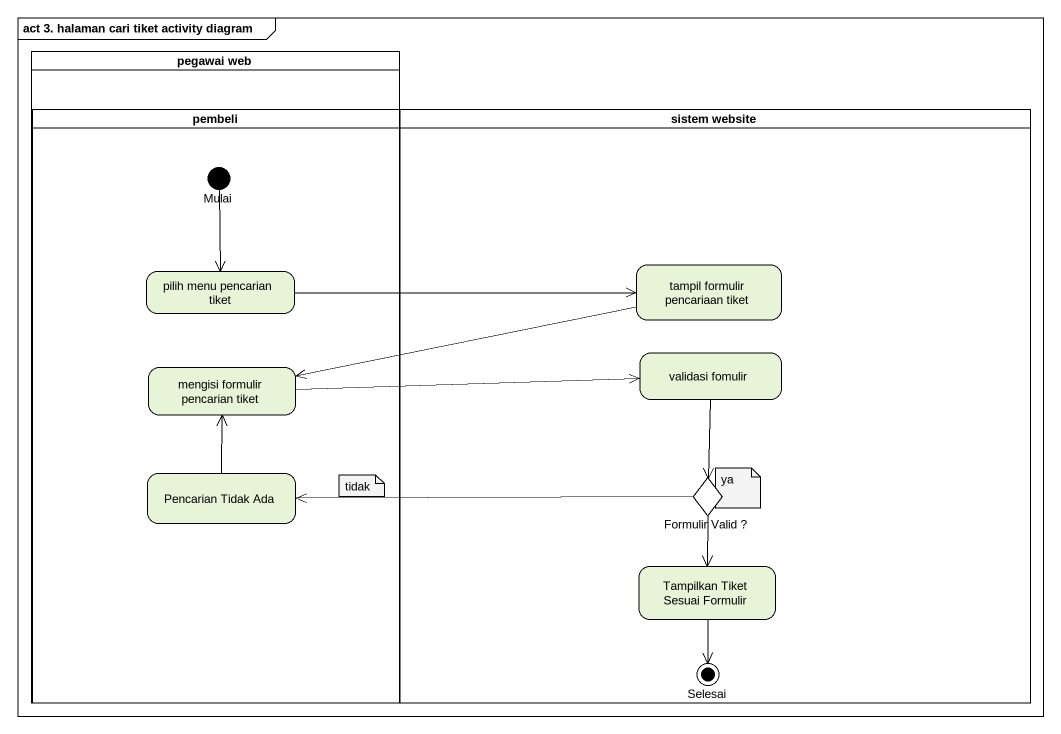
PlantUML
@startuml
mainframe act 3. halaman cari tiket activity diagram
hide empty description
state "pegawai web" as pegawai_web <<partition>> {
  state pembeli <<partition>> {
    state Mulai <<start>>
    state "pilih menu pencarian tiket" as pilih_menu_pencarian_tiket
    state "mengisi formulir pencarian tiket" as mengisi_formulir_pencarian
    state "Pencarian Tidak Ada" as Pencarian_Tidak_Ada
  }
}
state "sistem website" as sistem_website <<partition>> {
  state "tampil formulir pencariaan tiket" as tampil_formulir_pencariaan
  state "validasi fomulir" as validasi_fomulir
  state "Formulir Valid ?" as Formulir_Valid <<choice>>
  state "Tampilkan Tiket Sesuai Formulir" as Tampilkan_Tiket_Sesuai
  state Selesai <<end>>
}
Mulai --> pilih_menu_pencarian_tiket
pilih_menu_pencarian_tiket -right-> tampil_formulir_pencariaan
tampil_formulir_pencariaan -left-> mengisi_formulir_pencarian
mengisi_formulir_pencarian -right-> validasi_fomulir
validasi_fomulir --> Formulir_Valid
Pencarian_Tidak_Ada -up-> mengisi_formulir_pencarian
Formulir_Valid -left-> Pencarian_Tidak_Ada
Formulir_Valid --> Tampilkan_Tiket_Sesuai
Tampilkan_Tiket_Sesuai --> Selesai
note as N1
  tidak
end note
note as N2
  ya
end note
@enduml
